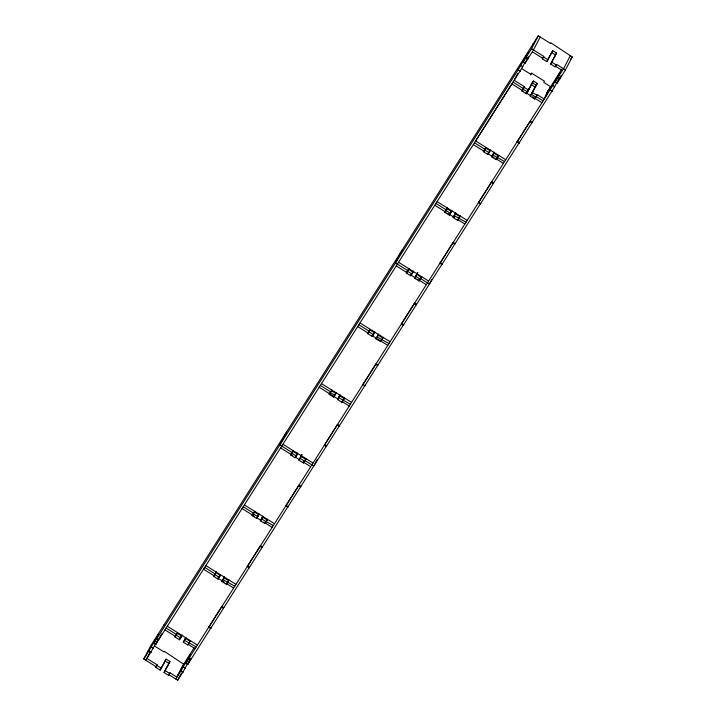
<?xml version="1.0" encoding="UTF-8"?>
<svg xmlns="http://www.w3.org/2000/svg" width="716" height="716" viewBox="0 0 716 716"><rect width="100%" height="100%" fill="white"/><g stroke="black" fill="none" stroke-linecap="round" stroke-linejoin="round"><path stroke-width="1.07" d="M154.566 646.038L163.973 651.909L164.295 651.3L183.708 664.233L176.933 677.175L170.005 672.852L168.529 675.286L164.045 672.485L169.978 661.539L166.139 659.141L160.205 670.087L155.73 667.294L156.052 666.677L143.782 659.024L150.557 646.074L538.298 35.8L550.559 43.461L550.881 42.844L572.218 56.976L565.443 69.926L557.093 83.172L555.177 81.973L559.948 72.844L550.165 89.867L552.081 91.066L558.605 79.512M156.759 641.805L150.718 652.446L148.794 651.247L149.116 650.629L143.782 659.024M148.794 651.247L158.585 634.224L153.806 643.353L155.73 644.552L161.879 633.696M153.806 643.353L518.491 69.273L518.169 69.882L520.085 71.081L525.651 61.361M163.597 625.551L163.91 624.934M150.244 651.927L146.861 658.398L157.207 664.86L155.73 667.294M150.718 652.446L151.04 651.828L145.706 660.224M155.73 644.552L157.636 640.901M174.999 636.963L177.631 632.711L174.999 636.963L179.483 639.755L181.792 636.121L177.308 633.32M160.205 670.087L166.139 659.141M286.615 431.936L279.84 444.878L292.11 452.539L291.788 453.147L296.263 455.949L297.695 453.21M179.483 639.755L181.864 635.19M182.07 635.199L180.638 637.938L176.154 635.146L176.476 634.528L166.13 628.066M213.547 576.299L216.178 572.048L213.547 576.299L218.022 579.092L220.331 575.458L215.856 572.657M164.045 672.485L169.978 661.539M187.798 644.955L190.429 640.704L187.798 644.955L183.323 642.154L185.704 637.589M185.909 637.598L184.477 640.337L196.211 646.852M218.022 579.092L220.412 574.527M220.609 574.536L219.177 577.275L214.702 574.483L215.024 573.865L204.678 567.403L203.523 569.229L214.8 576.264M168.529 675.286L170.005 672.852M252.086 515.636L254.717 511.385L252.086 515.636L256.57 518.429L258.879 514.795L254.395 511.994M226.346 584.292L228.977 580.041L226.346 584.292L221.862 581.49L224.251 576.926M224.448 576.935L223.016 579.674L234.75 586.18M256.57 518.429L258.476 514.777M259.156 513.873L257.724 516.612L253.24 513.811L253.562 513.202L243.216 506.74L242.062 508.566L254.278 516.191M290.633 454.973L293.265 450.713L290.633 454.973L295.108 457.766L297.426 454.123L292.942 451.331M177.237 676.226L182.544 666.05L194.134 647.72M189.23 660.868L182.714 672.422L180.79 671.223L181.112 670.606L175.778 679.001M180.79 671.223L190.581 654.209L185.802 663.338L187.726 664.538L210.978 627.825L209.054 626.625L208.741 627.243L210.656 628.442L249.517 567.162L247.602 565.962L247.28 566.58L249.204 567.779L288.065 506.498L286.14 505.299L285.827 505.917L287.743 507.116L326.603 445.835L324.688 444.636L324.366 445.254L326.29 446.453L365.151 385.172L364.829 385.79L362.914 384.59L363.227 383.973M264.884 523.629L267.515 519.368L264.884 523.629L260.409 520.827L262.79 516.263M262.996 516.272L261.564 519.01L273.297 525.517M402.24 249.938L395.474 262.888L407.735 270.55L407.413 271.158L411.897 273.96L413.329 271.221M185.802 663.338L550.488 89.249L550.165 89.867M168.851 674.669L177.702 680.2L181.085 673.729M182.714 672.422L183.036 671.805L177.702 680.2M295.108 457.766L297.498 453.201M187.726 664.538L191.065 658.147M329.172 394.31L331.803 390.05L329.172 394.31L333.656 397.103L335.965 393.46L331.49 390.668M208.741 627.243L221.906 606.407L223.822 607.607M210.656 628.442L210.978 627.825M303.423 462.966L306.063 458.705L303.423 462.966L298.948 460.164L301.812 454.687M302.018 454.696L300.102 458.347L304.586 461.14L304.909 460.531L313.76 466.053L317.143 459.582M333.656 397.103L336.037 392.538M336.243 392.547L334.811 395.286L330.327 392.484L330.649 391.876L320.303 385.414M367.72 333.647L370.351 329.387L367.72 333.647L372.195 336.439L374.504 332.797L370.029 330.004M247.28 566.58L260.445 545.744L262.369 546.943M249.204 567.779L249.517 567.162M341.971 402.294L344.602 398.042L341.971 402.294L337.496 399.501L339.876 394.937M340.082 394.946L338.65 397.684L350.384 404.191M372.195 336.439L374.584 331.875M374.781 331.884L373.349 334.623L368.874 331.821L369.196 331.213L358.85 324.751M406.258 272.984L408.89 268.724L406.258 272.984L410.742 275.776L413.051 272.134L408.576 269.341M285.827 505.917L298.993 485.081L300.908 486.28M287.743 507.116L288.065 506.498M380.518 341.63L383.15 337.379L380.518 341.63L376.034 338.838L378.424 334.274M378.621 334.283L377.189 337.021L388.922 343.528M410.742 275.776L413.123 271.212M518.169 69.882L527.952 52.868L523.181 61.997L525.097 63.196L533.447 49.95L540.213 36.999M444.806 212.321L447.437 208.061L444.806 212.321L449.281 215.113L451.59 211.471L447.115 208.678M514.67 79.333L517.65 73.632M523.181 61.997L531.532 48.751L538.298 35.8M532.964 44.195L533.286 43.578M520.085 71.081L520.407 70.472L158.746 639.692L156.822 638.502M525.097 63.196L528.435 56.806M324.366 445.254L337.531 424.418L339.456 425.617M326.29 446.453L326.603 445.835M419.057 280.967L421.688 276.716L419.057 280.967L414.582 278.175L416.963 273.61M417.643 272.698L415.736 276.358L420.211 279.15L420.534 278.542L429.385 284.064L431.802 279.446M414.582 278.175L417.849 272.707M449.281 215.113L451.187 211.462M451.868 210.558L450.436 213.296L445.961 210.495L446.283 209.886L435.937 203.425M483.345 151.649L485.976 147.398L483.345 151.649L487.829 154.45L490.138 150.808L485.663 148.015M362.914 384.59L376.079 363.755L377.994 364.954L364.829 385.79M457.605 220.304L460.236 216.053L457.605 220.304L453.121 217.512L455.51 212.947M455.707 212.947L454.275 215.695L466.009 222.202M487.829 154.45L489.735 150.799M490.415 149.895L488.983 152.633L484.499 149.832L484.822 149.223L474.475 142.761M530.458 74.992L531.612 73.175L544.411 81.168L543.766 82.394L550.702 86.726L544.25 99.059L537.322 94.727L534.691 98.978L530.207 96.186L537.295 83.414L533.456 81.015L526.367 93.787L521.892 90.986L524.524 86.734L514.178 80.282M521.892 90.986L524.524 86.734M531.612 73.175L530.968 74.401L521.561 68.53M441.593 263.443L440.313 262.647L440 263.264L441.915 264.455L442.237 263.846L403.377 325.127L401.452 323.927L401.774 323.31M401.452 323.927L414.618 303.092L416.542 304.291M565.443 69.926L556.592 64.395L555.115 66.83L550.631 64.028L556.565 53.082L552.725 50.684L546.791 61.639L542.316 58.837L543.793 56.403L531.532 48.751M542.316 58.837L543.793 56.403M403.377 325.127L403.69 324.509L377.994 364.954M496.143 159.641L498.775 155.39L496.143 159.641L491.668 156.849L494.049 152.284M494.255 152.284L492.823 155.023L504.556 161.539M526.367 93.787L529.231 88.31M546.791 61.639L552.725 50.684M440 263.264L453.165 242.429L455.081 243.628L441.915 264.455M530.207 96.186L537.295 83.414M550.631 64.028L556.565 53.082M552.081 91.066L552.403 90.449L519.002 143.128L517.086 141.929L517.399 141.321L519.324 142.52L480.463 203.791L478.539 202.592L478.861 201.984M534.691 98.978L535.004 98.369M478.539 202.592L491.704 181.766L493.628 182.965M537.322 94.727L535.845 97.161L531.362 94.36L536.141 85.231L532.301 82.832L527.522 91.97L523.047 89.169L523.369 88.56L513.023 82.098M480.463 203.791L480.776 203.183L455.081 243.628M555.115 66.83L556.592 64.395M517.086 141.929L530.252 121.102L532.167 122.302M519.002 143.128L519.324 142.52M545.905 95.103L548.384 90.359M545.082 97.081L549.87 87.934M555.177 81.973L563.528 68.727L570.294 55.776M557.093 83.172L560.914 75.869M475.639 140.945L511.868 83.915L523.145 90.959M156.052 666.677L157.207 664.86M533.456 81.015L531.138 84.658L534.977 87.057M183.323 642.154L185.632 638.52L190.107 641.312M221.862 581.49L224.171 577.857L228.655 580.649M260.409 520.827L262.718 517.185L267.193 519.986M298.948 460.164L301.257 456.522L305.741 459.323M337.496 399.501L339.805 395.858L344.28 398.66M376.034 338.838L378.343 335.195L382.827 337.997M453.121 217.512L455.43 213.869L459.914 216.671M491.668 156.849L493.977 153.206L498.452 156.007M561.729 69.157L546.55 93.259M570.437 59.777L572.218 56.976M551.571 52.501L555.41 54.899M543.471 57.02L547.955 59.813M551.794 62.211L556.269 65.013M532.292 51.767L542.639 58.229M555.437 66.212L562.364 70.544M526.197 57.137L528.113 58.336M558.194 77.113L560.118 78.312M525.875 57.754L527.799 58.954M557.871 77.731L559.796 78.93M520.863 65.639L522.787 66.839M552.859 85.616L554.784 86.815M524.202 87.352L528.677 90.144M532.516 92.543L537 95.344M536.168 96.544L543.095 100.875M525.965 92.722L530.663 95.658M532.543 96.83L541.94 102.692M529.93 121.711L531.854 122.91M475.63 140.945L505.711 159.722M473.321 144.578L484.598 151.622M487.417 153.385L493.995 157.493M495.875 158.666L503.393 163.355M491.391 182.374L493.306 183.573M437.091 201.608L467.172 220.385M434.782 205.241L446.059 212.285M447.939 213.458L454.517 217.566M457.336 219.329L464.854 224.019M452.843 243.037L454.767 244.237M398.552 262.271L428.624 281.048M416.891 274.532L421.366 277.334M396.234 265.905L407.511 272.948M410.331 274.711L415.969 278.229M417.849 279.401L426.306 284.682M414.304 303.7L416.22 304.9M360.005 322.934L390.086 341.711M357.696 326.568L368.033 333.03M371.792 335.374L387.768 345.354M375.757 364.363L377.681 365.563M321.466 383.597L351.538 402.374M319.148 387.231L337.943 398.973M341.702 401.318L349.22 406.017M337.218 425.027L339.133 426.226M282.918 444.26L312.999 463.037M280.609 447.903L292.826 455.528M295.645 457.291L299.404 459.636M303.163 461.981L310.681 466.68M298.67 485.69L300.595 486.889M244.371 504.923L274.452 523.7M257.098 517.954L260.857 520.299M263.676 522.062L272.134 527.343M260.132 546.362L262.047 547.552M205.832 565.586L235.913 584.363M217.619 578.027L224.197 582.135M226.077 583.307L233.595 588.006M221.584 607.025L223.508 608.215M167.284 626.249L197.365 645.027M164.975 629.892L175.322 636.345M188.12 644.337L195.047 648.669M188.818 658.478L190.742 659.678M156.509 639.111L158.424 640.31M188.505 659.087L190.42 660.286M151.497 646.995L153.412 648.195M183.493 666.981L185.408 668.171M164.984 660.957L168.824 663.356M156.885 665.477L161.369 668.27M165.208 670.668L169.683 673.461"/></g></svg>
